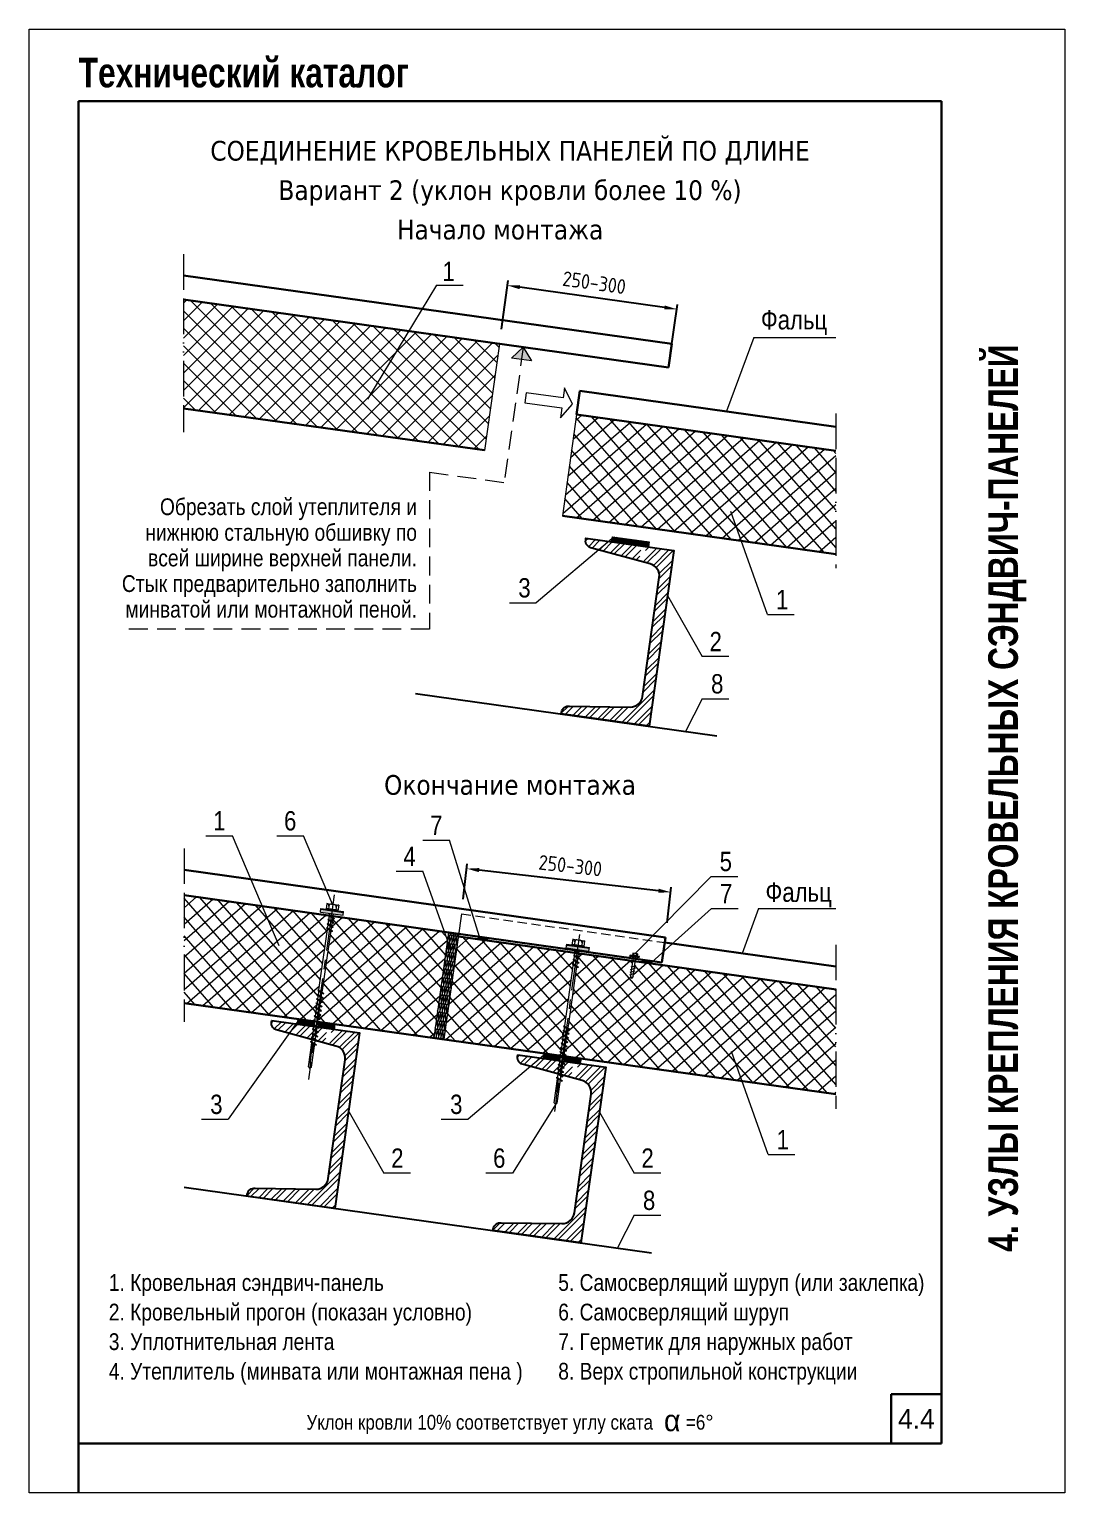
# Model space of a CAD drawing. Extents: x 5821 to 16321, y -13531 to 5774.
# Drawn here: x 8971 to 10021, y -9076 to -7591 of the extents above; entities that cross this region are included whole.
import ezdxf
from ezdxf.enums import TextEntityAlignment as Align

# ---------------------------------------------------------------- set-up
doc = ezdxf.new("R2010")
doc.units = 0
doc.header["$LTSCALE"] = 3
for name, pattern in [('ACAD_ISO13W100', [36, 12, -3, 12, -3, 0, -3, 0, -3]), ('CENTER2', [28.575, 19.05, -3.175, 3.175, -3.175]), ('HIDDEN2', [4.7625, 3.175, -1.5875])]:
    doc.linetypes.add(name, pattern=pattern)
doc.layers.get('0').update_dxf_attribs({"linetype": 'CONTINUOUS', "lineweight": 30})
doc.layers.get('DEFPOINTS').update_dxf_attribs({"linetype": 'CONTINUOUS'})
for name, color, linetype, lineweight in [('new_fill', 8, 'CONTINUOUS', 13), ('RAZMER', 7, 'CONTINUOUS', 9), ('Саморезы', 7, 'CONTINUOUS', 13)]:
    doc.layers.add(name, color=color, linetype=linetype, lineweight=lineweight)
doc.layers.add('Прогон', color=7, linetype='CONTINUOUS')
doc.styles.add('LOGO', font='HATTEN.TTF')
doc.styles.add('ROMANS', font='romans.shx', dxfattribs={"width": 0.85})
doc.styles.get("Standard").update_dxf_attribs({"font": 'TAHOMA.TTF'})
doc.styles.add('style1', font='ARIALN.TTF')
doc.styles.add('style2', font='impact.TTF')
doc.dimstyles.new('5', dxfattribs={"dimscale": 5, "dimtxt": 3, "dimasz": 2.5, "dimexe": 1, "dimexo": 3, "dimgap": 0, "dimtad": 0, "dimdec": 0, "dimzin": 9, "dimdsep": 46, "dimtxsty": 'ROMANS', "dimblk2": 'OBLIQUE', "dimcen": -3, "dimdle": 1.5, "dimclrd": 256, "dimclre": 256, "dimclrt": 256, "dimadec": 0, "dimazin": 0, "dimtfac": 1, "dimtdec": 0, "dimtofl": 0, "dimtmove": 2, "dimatfit": 3, "dimfxl": 0, "dimtvp": 1, "dimtolj": 1, "dimtzin": 9, "dimarcsym": 0})

# ---------------------------------------------------------------- blocks, each defined once
blk = doc.blocks.new('*D1090')
at = {"layer": 'DEFPOINTS', "color": 0, "transparency": 16777216}
for p in [(9414.8, -8443), (9409.5, -8488.9), (9616.2, -8512.7)]:
    blk.add_point(p, dxfattribs=at)
at = {"layer": 'RAZMER', "lineweight": -2, "transparency": 16777216}
for p, q in [((9411.2, -8474), (9415.3, -8438)), ((9609, -8465.4), (9427.2, -8444.4)), ((9617.9, -8497.8), (9622, -8461.8))]:
    blk.add_line(p, q, dxfattribs=at)
at = {"layer": 'RAZMER', "transparency": 16777216}
for points in [[(9427.4, -8442.4), (9426.9, -8446.5), (9414.8, -8443)], [(9609.3, -8463.3), (9608.8, -8467.5), (9621.4, -8466.8)]]:
    blk.add_solid(points, dxfattribs=at)
at = {"layer": 'RAZMER', "transparency": 16777216, "insert": (9519.8, -8440), "char_height": 15, "attachment_point": 5, "rotation": 353.4322, "style": 'ROMANS'}
blk.add_mtext('\\A1;250-{\\Fromans.shx|c204;3}00', dxfattribs=at)
blk = doc.blocks.new('_OBLIQUE')
at = {"color": 0, "linetype": 'ByBlock'}
blk.add_line((-0.5, -0.5), (0.5, 0.5), dxfattribs=at)
blk = doc.blocks.new('*D1091')
at = {"layer": 'DEFPOINTS', "color": 0, "transparency": 16777216}
for p in [(9456.1, -7851.2), (9447.8, -7910.5), (9619.4, -7934.6)]:
    blk.add_point(p, dxfattribs=at)
at = {"layer": 'RAZMER', "lineweight": -2, "transparency": 16777216}
for p, q in [((9449.9, -7895.6), (9456.8, -7846.2)), ((9615.3, -7873.6), (9468.5, -7852.9)), ((9621.5, -7919.7), (9628.4, -7870.4))]:
    blk.add_line(p, q, dxfattribs=at)
at = {"layer": 'RAZMER', "transparency": 16777216}
for points in [[(9468.8, -7850.9), (9468.2, -7855), (9456.1, -7851.2)], [(9615.6, -7871.5), (9615, -7875.6), (9627.7, -7875.3)]]:
    blk.add_solid(points, dxfattribs=at)
at = {"layer": 'RAZMER', "transparency": 16777216, "insert": (9544, -7848.4), "char_height": 15, "attachment_point": 5, "rotation": 352, "style": 'ROMANS'}
blk.add_mtext('\\A1;250-300', dxfattribs=at)
blk = doc.blocks.new('саморез1')
at = {"layer": 'new_fill'}
blk.add_hatch(color=254, dxfattribs=at).paths.add_polyline_path([(-1.2, -4.8), (0, -4.8), (0, 4.8), (-1.2, 4.8)])
at = {"layer": 'Саморезы', "ltscale": 150}
for p, q in [((-3.9, 2.6), (-1.5, 2.6)), ((-3.9, 2.6), (-3.9, -2.4)), ((-2.9, 1.7), (-1.5, 1.7)), ((-1.9, 2.6), (-1.9, -2.4)), ((0, 4.8), (-1.5, 4.8)), ((-1.5, 4.8), (-1.5, -4.8)), ((-1.2, 4.8), (-1.2, -4.8)), ((0, 4.8), (0, -4.8)), ((19.2, 1.4), (0, 1.4)), ((8.4, 2.4), (10.5, -2.4)), ((11.1, 2.4), (13.2, -2.4)), ((13.8, 2.4), (15.9, -2.4)), ((16.4, 2.4), (18.5, -2.4)), ((19.2, 1.4), (21.8, 0)), ((19.2, -1.4), (21.8, 0)), ((-3.9, -2.4), (-1.5, -2.4)), ((-2.9, -1.4), (-1.5, -1.4)), ((0, -4.8), (-1.5, -4.8)), ((0, -1.4), (19.2, -1.4))]:
    blk.add_line(p, q, dxfattribs=at)
for centre, start, end in [((-2.9, 2.7), 182.373, 269.9653), ((-2.9, 0.7), 90.0347, 177.627), ((-2.9, -0.4), 182.373, 269.9653), ((-2.9, -2.4), 90.0347, 177.627)]:
    blk.add_arc(centre, 1, start, end, dxfattribs=at)
blk = doc.blocks.new('саморез4')
at = {"layer": 'new_fill'}
blk.add_hatch(color=254, dxfattribs=at).paths.add_polyline_path([(-2.4, -9.4), (0, -9.4), (0, 9.8), (-2.4, 9.8)])
at = {"layer": 'Саморезы', "ltscale": 150}
for p, q in [((-7.9, 5), (-3.1, 5)), ((-7.9, -5), (-7.9, 5)), ((-5.9, 3.1), (-3.1, 3.1)), ((-3.8, -5), (-3.8, 5)), ((0, 9.8), (-3.1, 9.8)), ((-3.1, -9.4), (-3.1, 9.8)), ((-2.4, -9.4), (-2.4, 9.8)), ((0, -9.4), (0, 9.8)), ((64.9, 1.5), (0, 1.5)), ((1.3, -2.2), (3.4, 2.7)), ((1.9, -2.2), (4, 2.7)), ((3.7, 2.9), (3.4, 2.7)), ((3.7, 2.9), (4, 2.7)), ((4.9, -2.2), (7, 2.7)), ((5.5, -2.2), (7.6, 2.7)), ((7.3, 2.9), (7, 2.7)), ((7.3, 2.9), (7.6, 2.7)), ((8.6, -2.2), (10.7, 2.7)), ((9.2, -2.2), (11.3, 2.7)), ((11, 2.9), (10.7, 2.7)), ((11, 2.9), (11.3, 2.7)), ((12.2, -2.2), (14.3, 2.7)), ((12.8, -2.2), (14.9, 2.7)), ((14.6, 2.9), (14.3, 2.7)), ((14.6, 2.9), (14.9, 2.7)), ((64.9, -2.2), (67, 2.7)), ((65.6, -2.2), (67.7, 2.7)), ((67.3, 2.9), (67, 2.7)), ((130, 1.3), (67.1, 1.3)), ((67.3, 2.9), (67.7, 2.7)), ((68.6, -2.2), (70.7, 2.7)), ((69.2, -2.2), (71.3, 2.7)), ((71, 2.9), (70.7, 2.7)), ((71, 2.9), (71.3, 2.7)), ((72.2, -2.2), (74.3, 2.7)), ((72.8, -2.2), (74.9, 2.7)), ((74.6, 2.9), (74.3, 2.7)), ((74.6, 2.9), (74.9, 2.7)), ((75.8, -2.2), (77.9, 2.7)), ((76.4, -2.2), (78.5, 2.7)), ((78.2, 2.9), (77.9, 2.7)), ((78.2, 2.9), (78.5, 2.7)), ((79.5, -2.2), (81.5, 2.7)), ((80.1, -2.2), (82.2, 2.7)), ((81.9, 2.9), (81.5, 2.7)), ((81.9, 2.9), (82.2, 2.7)), ((83.1, -2.2), (85.2, 2.7)), ((83.7, -2.2), (85.8, 2.7)), ((85.5, 2.9), (85.2, 2.7)), ((85.5, 2.9), (85.8, 2.7)), ((86.7, -2.2), (88.8, 2.7)), ((87.3, -2.2), (89.4, 2.7)), ((89.1, 2.9), (88.8, 2.7)), ((89.1, 2.9), (89.4, 2.7)), ((90.3, -2.2), (92.4, 2.7)), ((90.9, -2.2), (93, 2.7)), ((92.7, 2.9), (92.4, 2.7)), ((92.7, 2.9), (93, 2.7)), ((94, -2.2), (96.1, 2.7)), ((94.6, -2.2), (96.7, 2.7)), ((96.4, 2.9), (96.1, 2.7)), ((96.4, 2.9), (96.7, 2.7)), ((97.6, -2.2), (99.7, 2.7)), ((98.2, -2.2), (100.3, 2.7)), ((100, 2.9), (99.7, 2.7)), ((100, 2.9), (100.3, 2.7)), ((101.2, -2.2), (103.3, 2.7)), ((101.8, -2.2), (103.9, 2.7)), ((103.6, 2.9), (103.3, 2.7)), ((103.6, 2.9), (103.9, 2.7)), ((104.8, -2.2), (106.9, 2.7)), ((105.5, -2.2), (107.6, 2.7)), ((107.2, 2.9), (106.9, 2.7)), ((107.2, 2.9), (107.6, 2.7)), ((108.5, -2.2), (110.6, 2.7)), ((109.1, -2.2), (111.2, 2.7)), ((110.9, 2.9), (110.6, 2.7)), ((110.9, 2.9), (111.2, 2.7)), ((130, 1.3), (131.2, 0)), ((-7.9, -5), (-3.1, -5)), ((-5.9, -3.1), (-3.1, -3.1)), ((0, -9.4), (-3.1, -9.4)), ((64.9, -1.5), (0, -1.5)), ((64.9, -1.5), (0, -1.5)), ((1.6, -2.4), (1.3, -2.2)), ((1.6, -2.4), (1.9, -2.2)), ((5.2, -2.4), (4.9, -2.2)), ((5.2, -2.4), (5.5, -2.2)), ((8.9, -2.4), (8.6, -2.2)), ((8.9, -2.4), (9.2, -2.2)), ((12.5, -2.4), (12.2, -2.2)), ((12.5, -2.4), (12.8, -2.2)), ((65.3, -2.4), (64.9, -2.2)), ((65.3, -2.4), (65.6, -2.2)), ((130, -1.3), (67.1, -1.3)), ((68.9, -2.4), (68.6, -2.2)), ((68.9, -2.4), (69.2, -2.2)), ((72.5, -2.4), (72.2, -2.2)), ((72.5, -2.4), (72.8, -2.2)), ((76.1, -2.4), (75.8, -2.2)), ((76.1, -2.4), (76.4, -2.2)), ((79.8, -2.4), (79.5, -2.2)), ((79.8, -2.4), (80.1, -2.2)), ((83.4, -2.4), (83.1, -2.2)), ((83.4, -2.4), (83.7, -2.2)), ((87, -2.4), (86.7, -2.2)), ((87, -2.4), (87.3, -2.2)), ((90.6, -2.4), (90.3, -2.2)), ((90.6, -2.4), (90.9, -2.2)), ((94.3, -2.4), (94, -2.2)), ((94.3, -2.4), (94.6, -2.2)), ((97.9, -2.4), (97.6, -2.2)), ((97.9, -2.4), (98.2, -2.2)), ((101.5, -2.4), (101.2, -2.2)), ((101.5, -2.4), (101.8, -2.2)), ((105.1, -2.4), (104.8, -2.2)), ((105.1, -2.4), (105.5, -2.2)), ((108.8, -2.4), (108.5, -2.2)), ((108.8, -2.4), (109.1, -2.2)), ((130, -1.3), (131.2, 0))]:
    blk.add_line(p, q, dxfattribs=at)
at = {"layer": 'Саморезы'}
for p, q in [((67.1, 1.3), (64.9, 1.5)), ((67.1, -1.3), (64.9, -1.5))]:
    blk.add_line(p, q, dxfattribs=at)
at = {"layer": 'Саморезы', "ltscale": 150}
for centre, radius, start, end in [((-5.9, 5.1), 2, 182.373, 269.9653), ((-5.9, 1.1), 2, 90.0347, 177.627), ((80.3, 1057.7), 1058.9, 271.592, 272.7554), ((-5.9, -1.1), 2, 182.373, 269.9653), ((-5.9, -5.1), 2, 90.0347, 177.627)]:
    blk.add_arc(centre, radius, start, end, dxfattribs=at)
blk = doc.blocks.new('1volna')
at = {"layer": 'new_fill'}
for p, q in [((2.7, -16.2), (-2.7, 16.2)), ((8.1, 16.2), (2.7, -16.2)), ((13.7, -16.2), (8.3, 16.2)), ((19.1, 16.2), (13.7, -16.2)), ((24.7, -16.2), (19.3, 16.2)), ((30, 16.2), (24.7, -16.2)), ((35.9, -16.2), (30.5, 16.2)), ((41.3, 16.2), (35.9, -16.2))]:
    blk.add_line(p, q, dxfattribs=at)
for centre, start, end in [((2.7, 16.2), 0, 180), ((13.7, 16.2), 0, 180), ((24.7, 16.2), 0, 180), ((35.9, 16.2), 0, 180), ((-2.9, -16.2), 180, 270), ((-2.7, -16.2), 270, 0), ((8.1, -16.2), 180, 270), ((8.3, -16.2), 270, 0), ((19.1, -16.2), 180, 270), ((19.3, -16.2), 270, 0), ((30, -16.2), 180, 270), ((30.5, -16.2), 270, 0)]:
    blk.add_arc(centre, 5.4, start, end, dxfattribs=at)

msp = doc.modelspace()

# ---------------------------------------------------------------- hatches: boundary and pattern name
at = {"layer": 'new_fill'}
h = msp.add_hatch(dxfattribs=at)
h.set_pattern_fill('ANSI37', color=256, scale=100, style=0)
h.set_pattern_definition([(45, (302.564, -18638.882), (-8.838835, 8.838835), []), (135, (302.564, -18638.882), (-8.838835, -8.838835), [])])
h.paths.add_polyline_path([(9432.6, -8018.43), (9447.77, -7910.47), (9127.57, -7865.46), (9127.57, -7975.93)])
h = msp.add_hatch(dxfattribs=at)
h.set_pattern_fill('ANSI37', color=256, scale=100, angle=-4, style=0)
h.set_pattern_definition([(41, (302.564, -18638.882), (-8.200738, 9.43387), []), (131, (302.564, -18638.882), (-9.43387, -8.200738), [])])
h.paths.add_polyline_path([(9789.09, -8123.94), (9789.09, -8019.05), (9526.17, -7982.1), (9511.71, -8084.96)])
h = msp.add_hatch(dxfattribs=at)
h.set_pattern_fill('STEEL', color=256, scale=80, style=0)
h.set_pattern_definition([(45, (532.954, -19488.291), (-7.071068, 7.071068), []), (45, (532.954, -19483.291), (-7.071068, 7.071068), [])])
h.paths.add_polyline_path([(9596.51, -8116.31), (9594.31, -8131.98), (9600.72, -8133.71, -0.3791009), (9609.95, -8147.64), (9593, -8268.14, -0.3791009), (9580.29, -8278.98), (9518.89, -8278.07, 0.4142136), (9510.76, -8284.2), (9510.51, -8285.98), (9599.63, -8298.52), (9624.71, -8120.27)])
h.paths.add_polyline_path([(9589.64, -8130.71), (9591.76, -8115.64), (9578.9, -8113.83), (9566.38, -8124.41)])
h.paths.add_polyline_path([(9566.38, -8124.41), (9578.9, -8113.83), (9535.58, -8107.74), (9535.33, -8109.52, 0.4142136), (9541.46, -8117.65)])
h = msp.add_hatch(dxfattribs=at)
h.set_pattern_fill('NET3', color=256, scale=10, angle=4, style=0)
h.set_pattern_definition([(4, (371.6861, -18651.4201), (-0.08719559, 1.24695506), []), (64, (371.6861, -18651.4201), (-1.12349256, 0.54796393), []), (124, (371.6861, -18651.4201), (-1.03629697, -0.69899113), [])])
h.paths.add_polyline_path([(9598.96, -8116.65), (9599.7, -8111.45), (9562.05, -8106.16), (9561.32, -8111.36)])
h = msp.add_hatch(dxfattribs=at)
h.set_pattern_fill('ANSI37', color=256, scale=100, angle=-4, style=0)
h.set_pattern_definition([(41, (10188.22, -12645.837), (-8.200738, 9.43387), []), (131, (10188.22, -12645.837), (-9.43387, -8.200738), [])])
h.paths.add_polyline_path([(9273.61, -8504.01), (9272.43, -8503.29), (9272.92, -8502.79), (9273.71, -8503.27), (9274.22, -8499.66), (9273.04, -8498.95), (9273.53, -8498.44), (9274.33, -8498.93), (9274.84, -8495.32), (9273.66, -8494.6), (9274.15, -8494.1), (9274.94, -8494.58), (9275.45, -8490.97), (9274.81, -8490.59), (9128.1, -8469.97), (9128.1, -8579.31), (9260.59, -8597.86), (9260.6, -8597.77), (9259.21, -8596.92), (9259.71, -8596.42), (9260.71, -8597.03), (9261.22, -8593.42), (9259.83, -8592.58), (9260.32, -8592.08), (9261.32, -8592.68), (9261.83, -8589.08), (9260.44, -8588.23), (9260.93, -8587.73), (9261.93, -8588.34), (9262.44, -8584.73), (9261.05, -8583.89), (9261.55, -8583.39), (9262.55, -8583.99), (9263.06, -8580.39), (9261.67, -8579.54), (9262.16, -8579.04), (9263.16, -8579.65), (9263.67, -8576.04), (9262.28, -8575.2), (9262.77, -8574.7), (9263.77, -8575.3), (9264.28, -8571.69), (9262.89, -8570.85), (9263.39, -8570.35), (9264.39, -8570.96), (9264.7, -8568.72), (9264.78, -8567.28), (9263.51, -8566.51), (9264, -8566), (9264.79, -8566.49)])
h.paths.add_polyline_path([(9396.34, -8507.67), (9279.1, -8491.19), (9278.94, -8492.29), (9280.66, -8493.33), (9280.17, -8493.83), (9278.84, -8493.03), (9278.33, -8496.63), (9280.04, -8497.67), (9279.56, -8498.18), (9278.22, -8497.37), (9277.71, -8500.98), (9279.43, -8502.02), (9278.94, -8502.52), (9277.61, -8501.72), (9277.1, -8505.32), (9278.82, -8506.36), (9278.33, -8506.87), (9277, -8506.06), (9268.45, -8566.62), (9268.03, -8568.45), (9269.89, -8569.58), (9269.41, -8570.08), (9267.87, -8569.15), (9267.86, -8569.16), (9267.35, -8572.76), (9269.28, -8573.92), (9268.79, -8574.43), (9267.25, -8573.49), (9266.74, -8577.1), (9268.67, -8578.27), (9268.18, -8578.77), (9266.64, -8577.84), (9266.13, -8581.45), (9268.06, -8582.61), (9267.57, -8583.12), (9266.02, -8582.18), (9265.51, -8585.79), (9267.44, -8586.96), (9266.95, -8587.46), (9265.41, -8586.53), (9264.9, -8590.14), (9266.83, -8591.31), (9266.34, -8591.81), (9264.8, -8590.87), (9264.29, -8594.48), (9266.22, -8595.65), (9265.73, -8596.15), (9264.18, -8595.22), (9263.75, -8598.3), (9381.29, -8614.75)])
h.paths.add_polyline_path([(9522.89, -8540.36), (9521.71, -8539.64), (9522.2, -8539.14), (9522.99, -8539.62), (9523.5, -8536.01), (9522.32, -8535.3), (9522.81, -8534.79), (9523.61, -8535.27), (9524.12, -8531.67), (9522.94, -8530.95), (9523.43, -8530.45), (9524.22, -8530.93), (9524.59, -8528.32), (9406.28, -8511.69), (9404.97, -8521, -0.2014765), (9404.85, -8521.87), (9403.74, -8529.75, -0.1747747), (9403.63, -8530.51), (9402.53, -8538.39, -0.1920489), (9402.41, -8539.22), (9401.3, -8547.15, -0.1640346), (9401.2, -8547.86), (9400.07, -8555.86, -0.1505879), (9399.98, -8556.52), (9398.84, -8564.64, -0.1138925), (9398.77, -8565.14), (9397.63, -8573.26, -0.138178), (9397.54, -8573.87), (9396.39, -8582.05, -0.0972394), (9396.33, -8582.48), (9393.94, -8599.47, -0.0772259), (9393.89, -8599.81), (9391.59, -8616.19), (9510.07, -8632.78), (9510.5, -8629.77), (9509.11, -8628.93), (9509.6, -8628.43), (9510.6, -8629.03), (9511.11, -8625.42), (9509.72, -8624.58), (9510.21, -8624.08), (9511.21, -8624.69), (9511.72, -8621.08), (9510.33, -8620.24), (9510.83, -8619.73), (9511.83, -8620.34), (9512.34, -8616.73), (9510.95, -8615.89), (9511.44, -8615.39), (9512.44, -8616), (9512.95, -8612.39), (9511.56, -8611.55), (9512.05, -8611.04), (9513.05, -8611.65), (9513.56, -8608.04), (9512.17, -8607.2), (9512.67, -8606.7), (9513.67, -8607.31), (9513.98, -8605.07), (9514.06, -8603.63), (9512.79, -8602.86), (9513.28, -8602.35), (9514.07, -8602.83)])
h.paths.add_polyline_path([(9585.67, -8536.9), (9583.53, -8552.18), (9581.79, -8554.49), (9580.75, -8551.79), (9582.9, -8536.51), (9528.63, -8528.88), (9529.94, -8529.68), (9529.45, -8530.18), (9528.12, -8529.37), (9527.61, -8532.98), (9529.32, -8534.02), (9528.84, -8534.53), (9527.5, -8533.72), (9526.99, -8537.33), (9528.71, -8538.37), (9528.22, -8538.87), (9526.89, -8538.07), (9526.38, -8541.67), (9528.1, -8542.71), (9527.61, -8543.22), (9526.28, -8542.41), (9517.73, -8602.97), (9517.31, -8604.8), (9519.17, -8605.93), (9518.69, -8606.43), (9517.15, -8605.5), (9517.14, -8605.51), (9516.63, -8609.11), (9518.56, -8610.27), (9518.07, -8610.78), (9516.53, -8609.84), (9516.02, -8613.45), (9517.95, -8614.62), (9517.46, -8615.12), (9515.92, -8614.19), (9515.41, -8617.8), (9517.34, -8618.96), (9516.85, -8619.47), (9515.3, -8618.53), (9514.79, -8622.14), (9516.72, -8623.31), (9516.23, -8623.81), (9514.69, -8622.88), (9514.18, -8626.49), (9516.11, -8627.65), (9515.62, -8628.16), (9514.08, -8627.22), (9513.57, -8630.83), (9515.5, -8632), (9515.01, -8632.5), (9513.46, -8631.57), (9513.23, -8633.22), (9789.09, -8671.83), (9789.09, -8565.49)])
h = msp.add_hatch(dxfattribs=at)
h.set_pattern_fill('NET3', color=256, scale=10, style=0)
h.set_pattern_definition([(360, (10799.3413, -11266.1194), (4e-16, 1.25), []), (60, (10799.3413, -11266.1194), (-1.08253175, 0.625), []), (120, (10799.3413, -11266.1194), (-1.08253175, -0.625), [])])
h.paths.add_polyline_path([(9436.21, -8513.28), (9426.7, -8511.94), (9426.35, -8514.51), (9435.85, -8515.85)])
h = msp.add_hatch(dxfattribs=at)
h.set_pattern_fill('NET3', color=256, scale=10, style=0)
h.set_pattern_definition([(360, (10965.6574, -11289.4988), (4e-16, 1.25), []), (60, (10965.6574, -11289.4988), (-1.08253175, 0.625), []), (120, (10965.6574, -11289.4988), (-1.08253175, -0.625), [])])
h.paths.add_polyline_path([(9602.53, -8536.66), (9593.02, -8535.32), (9592.66, -8537.89), (9602.17, -8539.23)])
h = msp.add_hatch(dxfattribs=at)
h.set_pattern_fill('STEEL', color=256, scale=80, style=0)
h.set_pattern_definition([(45, (214.272, -19977.557), (-7.071068, 7.071068), []), (45, (214.272, -19972.557), (-7.071068, 7.071068), [])])
h.paths.add_polyline_path([(9277.83, -8605.57), (9275.63, -8621.24), (9282.04, -8622.98, -0.3791009), (9291.27, -8636.91), (9274.31, -8757.41, -0.3791009), (9261.6, -8768.25), (9200.21, -8767.34, 0.4142136), (9192.08, -8773.47), (9191.82, -8775.25), (9280.95, -8787.79), (9306.02, -8609.54)])
h.paths.add_polyline_path([(9270.96, -8619.98), (9273.08, -8604.91), (9260.22, -8603.1), (9247.7, -8613.67)])
h.paths.add_polyline_path([(9247.7, -8613.67), (9260.22, -8603.1), (9216.9, -8597), (9216.65, -8598.79, 0.4142136), (9222.78, -8606.92)])
h = msp.add_hatch(dxfattribs=at)
h.set_pattern_fill('NET3', color=256, scale=10, angle=4, style=0)
h.set_pattern_definition([(160, (14189.9952, -21005.7681), (0.42752518, 1.17461578), []), (100, (14189.9952, -21005.7681), (1.23100969, 0.21706022), []), (40, (14189.9952, -21005.7681), (0.80348451, -0.95755555), [])])
h.paths.add_polyline_path([(9259.86, -8597.75), (9259.13, -8602.94), (9242.64, -8600.63), (9243.37, -8595.43)])
h = msp.add_hatch(dxfattribs=at)
h.set_pattern_fill('NET3', color=256, scale=10, angle=4, style=0)
h.set_pattern_definition([(4, (1105.2592, -19166.8284), (-0.08719559, 1.24695506), []), (64, (1105.2592, -19166.8284), (-1.12349256, 0.54796393), []), (124, (1105.2592, -19166.8284), (-1.03629697, -0.69899113), [])])
h.paths.add_polyline_path([(9264.52, -8598.41), (9263.79, -8603.6), (9280.28, -8605.92), (9281.01, -8600.72)])
h = msp.add_hatch(dxfattribs=at)
h.set_pattern_fill('STEEL', color=256, scale=80, style=0)
h.set_pattern_definition([(45, (463.839, -20012.488), (-7.071068, 7.071068), []), (45, (463.839, -20007.488), (-7.071068, 7.071068), [])])
h.paths.add_polyline_path([(9527.4, -8640.51), (9525.2, -8656.17), (9531.61, -8657.91, -0.3791009), (9540.83, -8671.84), (9523.88, -8792.34, -0.3791009), (9511.17, -8803.18), (9449.78, -8802.27, 0.4142136), (9441.64, -8808.4), (9441.39, -8810.18), (9530.51, -8822.72), (9555.59, -8644.47)])
h.paths.add_polyline_path([(9520.53, -8654.91), (9522.65, -8639.84), (9509.79, -8638.03), (9497.27, -8648.6)])
h.paths.add_polyline_path([(9497.27, -8648.6), (9509.79, -8638.03), (9466.47, -8631.93), (9466.22, -8633.72, 0.4142136), (9472.34, -8641.85)])
h = msp.add_hatch(dxfattribs=at)
h.set_pattern_fill('NET3', color=256, scale=10, angle=4, style=0)
h.set_pattern_definition([(160, (14439.5626, -21040.6986), (0.42752518, 1.17461578), []), (100, (14439.5626, -21040.6986), (1.23100969, 0.21706022), []), (40, (14439.5626, -21040.6986), (0.80348451, -0.95755555), [])])
h.paths.add_polyline_path([(9509.43, -8632.68), (9508.7, -8637.88), (9492.21, -8635.56), (9492.94, -8630.36)])
h = msp.add_hatch(dxfattribs=at)
h.set_pattern_fill('NET3', color=256, scale=10, angle=4, style=0)
h.set_pattern_definition([(4, (1354.8266, -19201.7589), (-0.08719559, 1.24695506), []), (64, (1354.8266, -19201.7589), (-1.12349256, 0.54796393), []), (124, (1354.8266, -19201.7589), (-1.03629697, -0.69899113), [])])
h.paths.add_polyline_path([(9514.09, -8633.34), (9513.36, -8638.53), (9529.85, -8640.85), (9530.58, -8635.65)])
at = {"layer": 'RAZMER'}
h = msp.add_hatch(color=256, dxfattribs=at)
h.paths.add_polyline_path([(9472.03, -7913.87), (9460.09, -7924.84), (9470.28, -7926.27)])
h.paths.add_polyline_path([(9480.47, -7927.71), (9472.03, -7913.87), (9470.28, -7926.27)])

# ---------------------------------------------------------------- linework, layer by layer
at = {"color": 1}
for p, q in [((9896.09, -7664.09), (9021.09, -7664.09)), ((9021.09, -7664.09), (9021.09, -9076.24)), ((9896.09, -7664.09), (9896.09, -9026.24)), ((9845.18, -8976.24), (9896.09, -8976.24)), ((9845.18, -8976.24), (9845.18, -9026.24)), ((9896.09, -9026.24), (9021.09, -9026.24))]:
    msp.add_line(p, q, dxfattribs=at)
for p, q in [((9127.57, -7840.95), (9622.75, -7910.54)), ((9127.57, -7865.46), (9619.37, -7934.58)), ((9622.75, -7910.54), (9619.37, -7934.58)), ((9529.55, -7958.05), (9526.17, -7982.1)), ((9529.55, -7958.05), (9789.09, -7994.53)), ((9127.57, -7975.93), (9432.6, -8018.43)), ((9526.17, -7982.1), (9789.09, -8019.05)), ((9511.71, -8084.96), (9789.09, -8123.94)), ((9128.1, -8444.15), (9616.16, -8512.74)), ((9128.1, -8469.97), (9612.6, -8538.06)), ((9406.28, -8511.69), (9789.3, -8565.52)), ((9616.16, -8512.74), (9612.6, -8538.06)), ((9615.43, -8517.89), (9789.09, -8542.29)), ((9128.1, -8579.31), (9789.09, -8671.83))]:
    msp.add_line(p, q)
at = {"layer": 'new_fill'}
for p, q in [((9562.05, -8106.16), (9561.32, -8111.36)), ((9562.05, -8106.16), (9599.7, -8111.45)), ((9599.7, -8111.45), (9598.96, -8116.65)), ((9396.25, -8509.32), (9397.6, -8507.84)), ((9397.6, -8507.84), (9398.49, -8509.64)), ((9398.59, -8509.65), (9399.94, -8508.17)), ((9399.94, -8508.17), (9400.83, -8509.97)), ((9400.87, -8509.97), (9402.22, -8508.49)), ((9402.22, -8508.49), (9403.11, -8510.29)), ((9403.14, -8510.29), (9404.49, -8508.81)), ((9404.49, -8508.81), (9405.38, -8510.61)), ((9405, -8521.19), (9402.9, -8528)), ((9406.12, -8512.73), (9404.14, -8519.3)), ((9402.55, -8538.56), (9400.45, -8545.37)), ((9403.75, -8529.63), (9401.65, -8536.44)), ((9401.31, -8547.26), (9399.2, -8554.07)), ((9398.84, -8564.64), (9396.73, -8571.45)), ((9400.08, -8555.94), (9397.97, -8562.75)), ((9396.39, -8582.01), (9394.28, -8588.82)), ((9397.63, -8573.31), (9395.52, -8580.12)), ((9395.14, -8590.71), (9393.04, -8597.52)), ((9392.7, -8608.08), (9390.59, -8614.89)), ((9393.94, -8599.38), (9391.83, -8606.19))]:
    msp.add_line(p, q, dxfattribs=at)
msp.add_lwpolyline([(9513.95, -7955.09), (9512.52, -7965.28), (9474.95, -7960), (9473.52, -7970.19), (9511.08, -7975.47), (9509.65, -7985.66), (9521.99, -7971.8), (9513.95, -7955.09)], dxfattribs=at)
for centre in [(9397.37, -8509.48), (9399.71, -8509.81), (9401.99, -8510.13), (9404.26, -8510.45)]:
    msp.add_arc(centre, 1.13, 172, 352, dxfattribs=at)
at = {"layer": 'RAZMER', "linetype": 'ACAD_ISO13W100'}
for p, q in [((9127.57, -7819.53), (9127.57, -8000.11)), ((9789.09, -7981.25), (9789.09, -8138.03)), ((9128.1, -8422.46), (9128.1, -8598.43)), ((9789.09, -8520.25), (9789.09, -8686.76))]:
    msp.add_line(p, q, dxfattribs=at)
at = {"layer": 'RAZMER'}
for p, q in [((9383.92, -7850.95), (9314.19, -7966.42)), ((9383.92, -7850.95), (9410.99, -7850.95)), ((9447.77, -7910.47), (9432.57, -8018.6)), ((9460.09, -7924.84), (9472.03, -7913.87)), ((9472.03, -7913.87), (9480.47, -7927.71)), ((9705.89, -7904.01), (9678.08, -7978.93)), ((9705.89, -7904.01), (9789.09, -7904.01)), ((9480.47, -7927.71), (9460.09, -7924.84)), ((9526.17, -7982.1), (9511.71, -8084.96)), ((9719.78, -8185.18), (9682.59, -8080.41)), ((9561.73, -8108.46), (9485.09, -8173.19)), ((9618.28, -8165.97), (9653.52, -8227.76)), ((9458.02, -8173.19), (9485.09, -8173.19)), ((9719.78, -8185.18), (9746.85, -8185.18)), ((9680.59, -8227.76), (9653.52, -8227.76)), ((9653.52, -8270.58), (9636.56, -8303.77)), ((9653.52, -8270.58), (9680.59, -8270.58)), ((9150.13, -8409.58), (9177.2, -8409.58)), ((9224.56, -8521.28), (9177.2, -8409.58)), ((9221.97, -8409.58), (9249.04, -8409.58)), ((9278.43, -8479.05), (9249.04, -8409.58)), ((9370.12, -8414.15), (9397.19, -8414.15)), ((9427.59, -8512.06), (9397.19, -8414.15)), ((9343.05, -8445.64), (9370.12, -8445.64)), ((9398.25, -8523.92), (9370.12, -8445.64)), ((9662.68, -8450.85), (9585.48, -8529.06)), ((9662.68, -8450.85), (9689.75, -8450.85)), ((9409.48, -8488.94), (9391.6, -8616.17)), ((9663.01, -8483.54), (9602.35, -8537.93)), ((9663.01, -8483.54), (9690.08, -8483.54)), ((9710.51, -8483.54), (9694.1, -8528.94)), ((9710.51, -8483.54), (9789.09, -8483.54)), ((9396.34, -8507.67), (9381.3, -8614.72)), ((9426.7, -8511.93), (9426.35, -8514.51)), ((9436.21, -8513.27), (9435.85, -8515.84)), ((9593.02, -8535.31), (9592.66, -8537.89)), ((9602.53, -8536.64), (9602.17, -8539.22)), ((9243.37, -8595.43), (9242.64, -8600.63)), ((9242.89, -8598.82), (9172.68, -8697.3)), ((9281.01, -8600.72), (9280.28, -8605.92)), ((9492.63, -8632.58), (9415.99, -8697.3)), ((9492.94, -8630.36), (9492.21, -8635.56)), ((9530.58, -8635.65), (9529.85, -8640.85)), ((9720.43, -8733.15), (9683.24, -8628.39)), ((9505.26, -8681.29), (9461.1, -8751.88)), ((9145.62, -8697.3), (9172.68, -8697.3)), ((9295.45, -8690.09), (9330.69, -8751.88)), ((9388.92, -8697.3), (9415.99, -8697.3)), ((9549.17, -8690.09), (9584.41, -8751.88)), ((9720.43, -8733.15), (9747.5, -8733.15)), ((9357.76, -8751.88), (9330.69, -8751.88)), ((9461.1, -8751.88), (9434.03, -8751.88)), ((9611.48, -8751.88), (9584.41, -8751.88)), ((9584.41, -8794.7), (9567.45, -8827.89)), ((9584.41, -8794.7), (9611.48, -8794.7))]:
    msp.add_line(p, q, dxfattribs=at)
at = {"layer": 'RAZMER', "linetype": 'HIDDEN2', "ltscale": 2}
for p, q in [((9472.03, -7913.87), (9452.73, -8051.18)), ((9376.94, -8040.62), (9452.73, -8051.18)), ((9376.94, -8040.62), (9376.94, -8200)), ((9376.94, -8200), (9064.05, -8200))]:
    msp.add_line(p, q, dxfattribs=at)
at = {"layer": 'RAZMER', "linetype": 'CENTER2'}
for p, q in [((9280.22, -8469.5), (9254.22, -8657.04)), ((9529.05, -8509.72), (9503.75, -8689.33))]:
    msp.add_line(p, q, dxfattribs=at)
at = {"layer": 'RAZMER', "linetype": 'HIDDEN2'}
msp.add_line((9409.48, -8488.94), (9615.43, -8517.89), dxfattribs=at)
at = {"layer": 'RAZMER'}
msp.add_lwpolyline([(8971.09, -7591.24), (10021.09, -7591.24), (10021.09, -9076.24), (8971.09, -9076.24)], close=True, dxfattribs=at)
at = {"layer": 'Прогон', "linetype": 'Continuous'}
for p, q in [((9362.6, -8265.39), (9668.43, -8308.16)), ((9128.1, -8766.32), (9602.14, -8832.75))]:
    msp.add_line(p, q, dxfattribs=at)
for points in [[(9510.51, -8285.98), (9510.76, -8284.2, -0.4142136), (9518.89, -8278.07), (9580.29, -8278.98, 0.3791009), (9593, -8268.14), (9609.95, -8147.64, 0.3791009), (9600.72, -8133.71), (9541.46, -8117.65, -0.4142136), (9535.33, -8109.52), (9535.58, -8107.74), (9624.71, -8120.27), (9599.63, -8298.52)], [(9191.82, -8775.25), (9192.08, -8773.47, -0.4142136), (9200.21, -8767.34), (9261.6, -8768.25, 0.3791009), (9274.31, -8757.41), (9291.27, -8636.91, 0.3791009), (9282.04, -8622.98), (9222.78, -8606.92, -0.4142136), (9216.65, -8598.79), (9216.9, -8597), (9306.02, -8609.54), (9280.95, -8787.79)], [(9441.39, -8810.18), (9441.64, -8808.4, -0.4142136), (9449.78, -8802.27), (9511.17, -8803.18, 0.3791009), (9523.88, -8792.34), (9540.83, -8671.84, 0.3791009), (9531.61, -8657.91), (9472.34, -8641.85, -0.4142136), (9466.22, -8633.72), (9466.47, -8631.93), (9555.59, -8644.47), (9530.51, -8822.72)]]:
    msp.add_lwpolyline(points, format="xyb", close=True, dxfattribs=at)

# ---------------------------------------------------------------- block references
at = {"layer": 'RAZMER'}
for name, p, xscale, yscale, zscale, rotation in [('саморез4', (9277.63, -8488.57), 1.21, 1.21, 1.21, 261.9658454903696), ('1volna', (9402.81, -8524.56), 0.209475, 0.209475, 0.209475, 172), ('1volna', (9403.93, -8515.85), 0.209475, 0.209475, 0.209475, 172), ('саморез4', (9526.91, -8524.92), 1.21, 1.21, 1.21, 261.9658454903696), ('1volna', (9400.36, -8541.94), 0.209475, 0.209475, 0.209475, 172), ('1volna', (9401.56, -8533.26), 0.209475, 0.209475, 0.209475, 172), ('1volna', (9399.12, -8550.63), 0.209475, 0.209475, 0.209475, 172), ('1volna', (9396.64, -8568.01), 0.209475, 0.209475, 0.209475, 172), ('1volna', (9397.89, -8559.31), 0.209475, 0.209475, 0.209475, 172), ('1volna', (9394.19, -8585.38), 0.209475, 0.209475, 0.209475, 172), ('1volna', (9395.44, -8576.69), 0.209475, 0.209475, 0.209475, 172), ('1volna', (9391.74, -8602.76), 0.209475, 0.209475, 0.209475, 172), ('1volna', (9392.95, -8594.08), 0.209475, 0.209475, 0.209475, 172), ('1volna', (9390.5, -8611.45), 0.209475, 0.209475, 0.209475, 172)]:
    msp.add_blockref(name, p, dxfattribs=dict(at, xscale=xscale, yscale=yscale, zscale=zscale, rotation=rotation))
at = {"layer": 'RAZMER', "rotation": 262}
msp.add_blockref('саморез1', (9584.81, -8532.95), dxfattribs=at)

# ---------------------------------------------------------------- texts
msp.add_text('СОЕДИНЕНИЕ КРОВЕЛЬНЫХ ПАНЕЛЕЙ ПО ДЛИНЕ', height=20).set_placement((9458.59, -7724.49), align=Align.CENTER)
for s, p in [('Вариант 2 (уклон кровли более 10 %)', (9458.59, -7754.49)), ('Начало монтажа', (9448.59, -7794.49)), ('Окончание монтажа', (9458.59, -8357.99))]:
    msp.add_text(s, height=20).set_placement(p, align=Align.MIDDLE_CENTER)
at = {"style": 'style1'}
for s, height, p in [('1', 19.61, (9390.08, -7846.79)), ('Фальц', 19.612, (9713.02, -7895.78)), ('3', 19.61, (9467, -8167.81)), ('1', 19.61, (9728.3, -8179.8)), ('2', 19.61, (9660.94, -8222.38)), ('8', 19.61, (9662.49, -8265.2)), ('5', 19.61, (9671.2, -8445.47)), ('7', 19.61, (9671.53, -8478.16)), ('Фальц', 19.612, (9717.64, -8476.63)), ('3', 19.61, (9154.59, -8691.92)), ('3', 19.61, (9397.89, -8691.92)), ('1', 19.61, (9728.95, -8727.78)), ('2', 19.61, (9338.11, -8746.5)), ('6', 19.61, (9441.45, -8746.5)), ('2', 19.61, (9591.83, -8746.5)), ('8', 19.61, (9593.39, -8789.32)), ('1. Кровельная сэндвич-панель', 17, (9051.71, -8871.44)), ('5. Самосверлящий шуруп (или заклепка)', 17, (9507.5, -8871.44)), ('2. Кровельный прогон (показан условно)', 17, (9051.71, -8901.44)), ('6. Самосверлящий шуруп', 17, (9507.5, -8901.44)), ('3. Уплотнительная лента', 17, (9051.71, -8931.44)), ('7. Герметик для наружных работ', 17, (9507.5, -8931.44)), ('4. Утеплитель (минвата или монтажная пена )', 17, (9051.71, -8961.44)), ('8. Верх стропильной конструкции', 17, (9507.5, -8961.44))]:
    msp.add_text(s, height=height, dxfattribs=at).set_placement(p)
for s, p in [('Обрезать слой утеплителя и', (9364.23, -8084.24)), ('нижнюю стальную обшивку по', (9364.23, -8110.24)), ('всей ширине верхней панели.', (9364.23, -8136.24)), ('Стык предварительно заполнить', (9364.23, -8162.24)), ('минватой или монтажной пеной.', (9364.23, -8188.24))]:
    msp.add_text(s, height=17, dxfattribs=at).set_placement(p, align=Align.RIGHT)
for s, height, p in [('1', 19.61, (9163.85, -8404.2)), ('6', 19.61, (9235.69, -8404.2)), ('7', 19.61, (9383.85, -8408.78)), ('4', 19.61, (9356.78, -8440.26)), ('Уклон кровли 10% соответствует углу ската       =6%%D', 15, (9458.59, -9012.24))]:
    msp.add_text(s, height=height, dxfattribs=at).set_placement(p, align=Align.CENTER)
at = {"insert": (9623.07, -9003.14), "char_height": 13, "attachment_point": 5, "style": 'style1'}
msp.add_mtext('\\A1;{\\fGreekS|b0|i0|c204|p0;\\H1.667x;a}', dxfattribs=at)
at = {"layer": 'new_fill', "style": 'style2'}
msp.add_text('Технический каталог', height=30, dxfattribs=at).set_placement((9021.1, -7650.19))
msp.add_text('4. УЗЛЫ КРЕПЛЕНИЯ КРОВЕЛЬНЫХ СЭНДВИЧ-ПАНЕЛЕЙ', height=30, rotation=90, dxfattribs=at).set_placement((9958.59, -8371.36), align=Align.MIDDLE_CENTER)
at = {"layer": 'new_fill', "style": 'LOGO'}
msp.add_text('4.4', height=20, dxfattribs=at).set_placement((9870.64, -9001.24), align=Align.MIDDLE_CENTER)

# ---------------------------------------------------------------- dimensions: what is measured, and where the dimension line sits
at = {"layer": 'RAZMER'}
for p1, p2, distance, text, picture, middle in [((9619.37, -7934.58), (9447.77, -7910.47), -59.85, '250-300', '*D1091', (9543.99, -7848.4)), ((9616.16, -8512.74), (9409.48, -8488.94), -46.23, '250-{\\Fromans.shx|c204;3}00', '*D1090', (9519.82, -8440.01))]:
    dim = msp.add_aligned_dim(p1=p1, p2=p2, distance=distance, text=text, dimstyle='5', dxfattribs=at)
    dim.commit()
    dim.dimension.update_dxf_attribs({"geometry": picture, "text_midpoint": middle})

doc.saveas('drawing.dxf')
